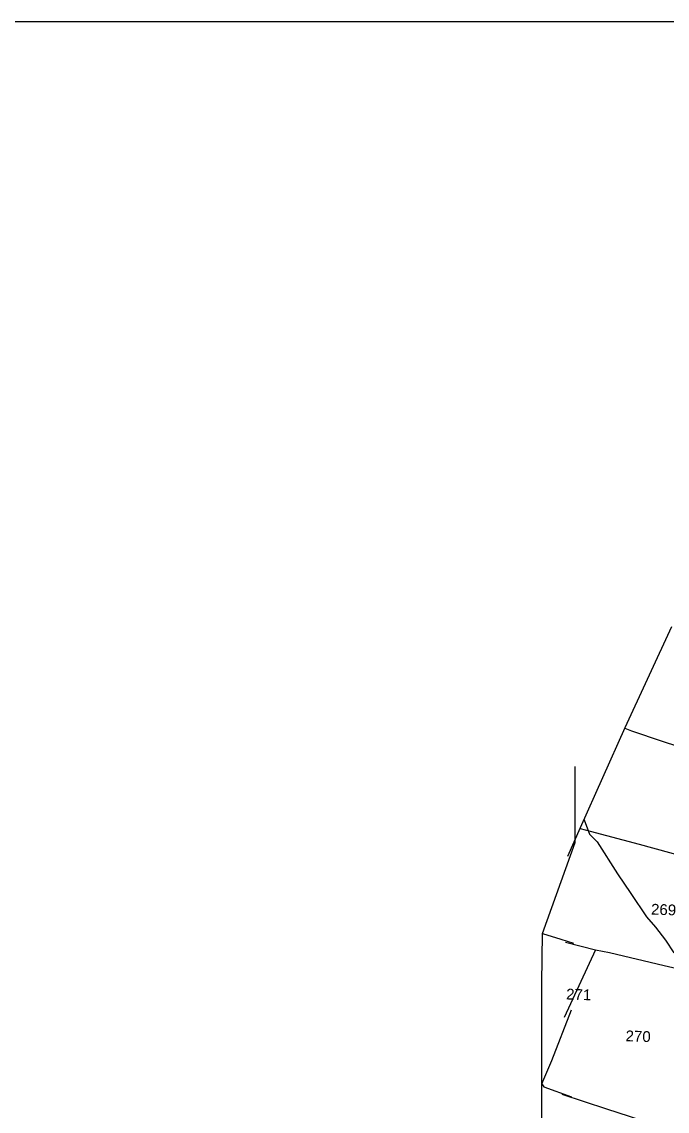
# Model space of a CAD drawing. Header units: inches. Extents: x 341797 to 347342, y 1572885 to 1580736.
# Drawn here: x 343851 to 344591, y 1579486 to 1580736 of the extents above; entities that cross this region are included whole.
import ezdxf

# ---------------------------------------------------------------- set-up
doc = ezdxf.new("R2010")
doc.units = ezdxf.units.IN
doc.header["$MEASUREMENT"] = 0
for name, color, linetype in [('C LINE COO', 6, 'Continuous'), ('CART TRACK', 51, 'Continuous'), ('PLAT NOS', 6, 'Continuous'), ('PLATS', 6, 'Continuous'), ('VB', 5, 'Continuous')]:
    doc.layers.add(name, color=color, linetype=linetype)
doc.styles.get("Standard").update_dxf_attribs({"font": 'arial.ttf'})

msp = doc.modelspace()

# ---------------------------------------------------------------- linework, layer by layer
at = {"layer": 'C LINE COO', "color": 0}
msp.add_lwpolyline([(341796.7, 1580735.5), (341796.7, 1572884.9), (347341.6, 1572884.9), (347341.6, 1580735.5), (341796.7, 1580735.5)], dxfattribs=at)
at = {"layer": 'CART TRACK'}
for p, q in [((344495.4, 1579819.9), (344501.7, 1579803.5)), ((344501.7, 1579803.5), (344510.5, 1579794.7)), ((344510.5, 1579794.7), (344533.9, 1579758)), ((344533.9, 1579758), (344549, 1579735.5)), ((344549, 1579735.5), (344567, 1579708.7)), ((344567, 1579708.7), (344577.5, 1579696.8)), ((344577.5, 1579696.8), (344589, 1579681.7)), ((344589, 1579681.7), (344598.4, 1579667.4))]:
    msp.add_line(p, q, dxfattribs=at)
at = {"layer": 'PLATS', "color": 0}
for p, q in [((344542.4, 1579925), (344550, 1579922.1)), ((344550, 1579922.1), (344585.1, 1579910.1)), ((344585.1, 1579910.1), (344650.2, 1579888.7)), ((344490.9, 1579809.9), (344502.3, 1579807.1)), ((344502.3, 1579807.1), (344558.6, 1579792.1)), ((344558.6, 1579792.1), (344613.1, 1579777.2)), ((344508.6, 1579670.7), (344472.5, 1579593.2)), ((344474.3, 1579679.4), (344508.6, 1579670.7)), ((344508.6, 1579670.7), (344524.5, 1579667.7)), ((344524.5, 1579667.7), (344587.5, 1579653)), ((344587.5, 1579653), (344685.2, 1579630)), ((344521.6, 1579487.9), (344470.3, 1579504.7)), ((344587.6, 1579466.6), (344521.6, 1579487.9))]:
    msp.add_line(p, q, dxfattribs=at)
at = {"layer": 'PLATS'}
for p, q in [((344447.8, 1579689.7), (344468.9, 1579682.9)), ((344468.9, 1579682.9), (344483.3, 1579678.5)), ((344458.4, 1579543.7), (344480.9, 1579601.9)), ((344447.1, 1579517), (344458.4, 1579543.7)), ((344447.1, 1579517), (344449.4, 1579513.7)), ((344449.4, 1579513.7), (344481.1, 1579502.1))]:
    msp.add_line(p, q, dxfattribs=at)
at = {"layer": 'VB', "color": 6}
for p, q in [((344542.8, 1579925.9), (344596.1, 1580041.7)), ((344491.4, 1579811.2), (344542.8, 1579925.9)), ((344485.4, 1579793.8), (344485.1, 1579881.3)), ((344476.8, 1579778.2), (344491.4, 1579811.2)), ((344447.8, 1579689.7), (344485.4, 1579793.8)), ((344446.9, 1579632.7), (344447.8, 1579689.7)), ((344447.1, 1579513.8), (344446.9, 1579632.7)), ((344446.3, 1579328.9), (344447.1, 1579513.8))]:
    msp.add_line(p, q, dxfattribs=at)

# ---------------------------------------------------------------- texts
at = {"layer": 'PLAT NOS', "color": 0}
for s, oblique, p in [('269', 360, (344572.1, 1579711.3)), ('271', 0, (344474.7, 1579613.9)), ('270', 360, (344542.9, 1579566))]:
    msp.add_text(s, height=12.37, rotation=357.8812, dxfattribs=dict(at, oblique=oblique)).set_placement(p)

doc.saveas('drawing.dxf')
